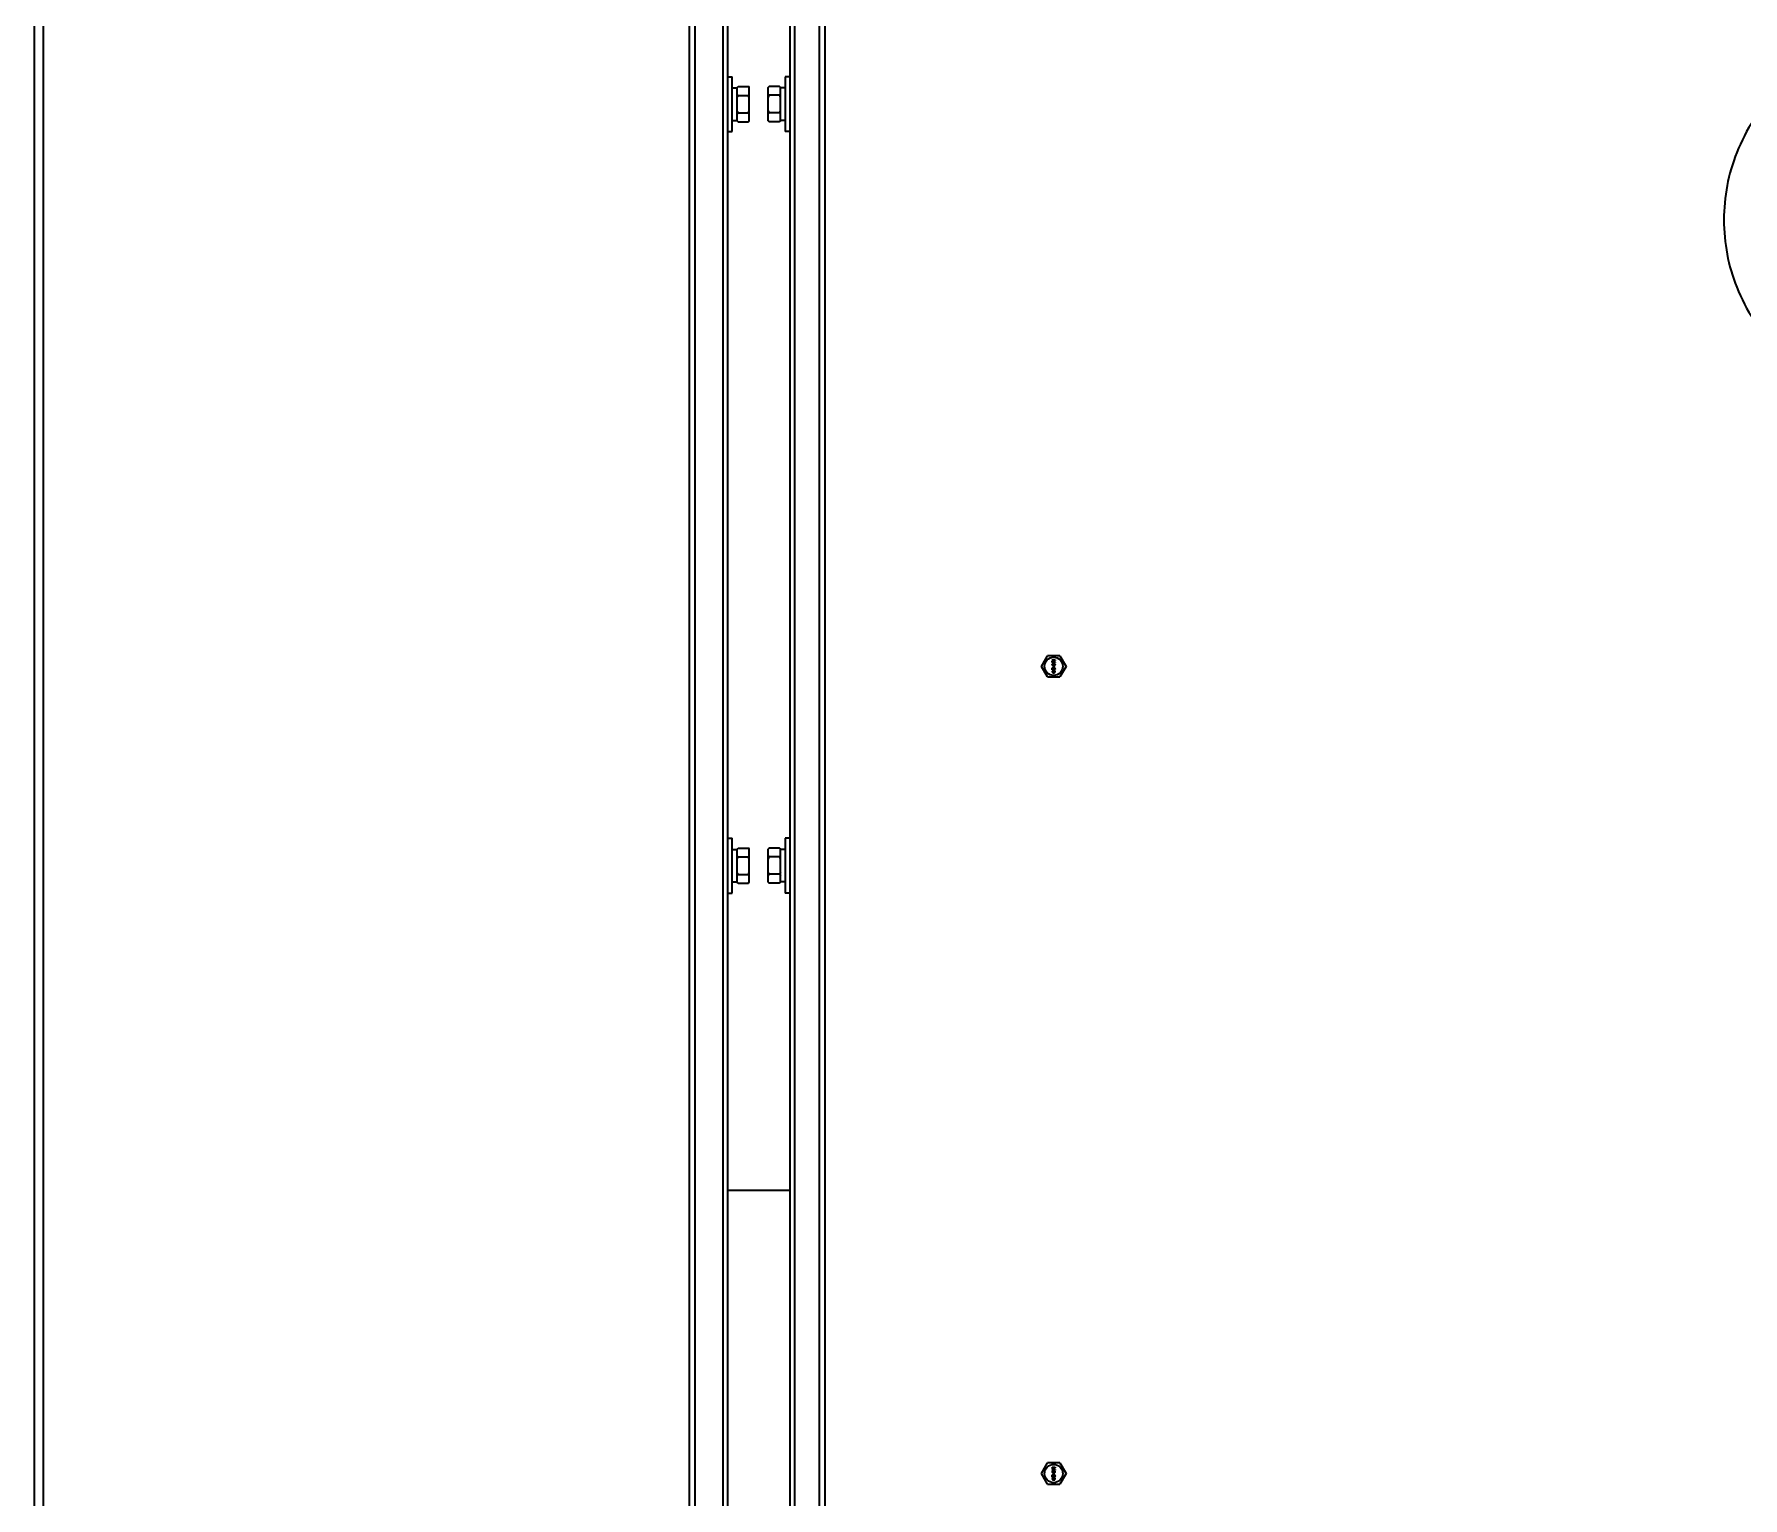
# Model space of a CAD drawing. Header units: millimetres. Extents: x 32496 to 166256, y 3504 to 23939.
# Drawn here: x 101976 to 102537, y 20374 to 20855 of the extents above; entities that cross this region are included whole.
import ezdxf

# ---------------------------------------------------------------- set-up
doc = ezdxf.new("R2010")
doc.units = ezdxf.units.MM
doc.layers.get('0').update_dxf_attribs({"lineweight": 35})

# ---------------------------------------------------------------- blocks, each defined once
blk = doc.blocks.new('8-1250')
at = {"linetype": 'Continuous'}
for p, q in [((2012.87, -32157.29), (2012.87, -34666.29)), ((2015.87, -32157.29), (2015.87, -34666.29)), ((2228.17, -34566.29), (2228.17, -32553.29)), ((2229.87, -32553.29), (2229.87, -34566.29)), ((2270.87, -34566.29), (2270.87, -32553.29)), ((2272.57, -32553.29), (2272.57, -34566.29)), ((2239.17, -34566.29), (2239.17, -33570.79)), ((2262.57, -33570.79), (2262.57, -34566.29)), ((2240.57, -33680.92), (2240.57, -33925.66)), ((2261.17, -33925.64), (2261.17, -33680.91)), ((2240.57, -33919.29), (2242.17, -33919.29)), ((2242.17, -33937.29), (2242.17, -33919.29)), ((2261.17, -33919.29), (2259.57, -33919.29)), ((2259.57, -33919.29), (2259.57, -33937.29)), ((2240.57, -33925.66), (2240.57, -33930.92)), ((2242.17, -33922.94), (2243.77, -33922.94)), ((2243.77, -33922.82), (2244.07, -33922.52)), ((2243.77, -33933.76), (2243.77, -33922.82)), ((2244.07, -33922.52), (2247.47, -33922.52)), ((2244.07, -33925.4), (2247.47, -33925.4)), ((2247.77, -33922.82), (2247.47, -33922.52)), ((2247.77, -33933.76), (2247.77, -33922.82)), ((2253.97, -33922.82), (2254.24, -33922.54)), ((2253.97, -33933.76), (2253.97, -33922.82)), ((2254.27, -33922.52), (2254.24, -33922.54)), ((2257.67, -33922.52), (2254.27, -33922.52)), ((2257.67, -33925.36), (2254.27, -33925.36)), ((2257.67, -33922.52), (2257.7, -33922.54)), ((2257.97, -33922.82), (2257.7, -33922.54)), ((2257.97, -33933.76), (2257.97, -33922.82)), ((2259.57, -33922.94), (2257.97, -33922.94)), ((2261.17, -33930.91), (2261.17, -33925.64)), ((2240.57, -33930.92), (2240.57, -34175.66)), ((2244.07, -33931.18), (2247.47, -33931.18)), ((2257.67, -33931.13), (2254.27, -33931.13)), ((2261.17, -34175.64), (2261.17, -33930.91)), ((2242.17, -33933.64), (2243.77, -33933.64)), ((2243.77, -33933.76), (2244.07, -33934.06)), ((2244.07, -33934.06), (2247.47, -33934.06)), ((2247.77, -33933.76), (2247.47, -33934.06)), ((2253.97, -33933.76), (2254.24, -33934.03)), ((2257.67, -33934.06), (2254.27, -33934.06)), ((2257.97, -33933.76), (2257.7, -33934.03)), ((2259.57, -33933.64), (2257.97, -33933.64)), ((2240.57, -33937.29), (2242.17, -33937.29)), ((2261.17, -33937.29), (2259.57, -33937.29)), ((2343.7, -34112.85), (2345.72, -34109.35)), ((2349.77, -34109.35), (2345.72, -34109.35)), ((2347.25, -34110.75), (2348.25, -34110.75)), ((2347.25, -34110.87), (2347.25, -34110.75)), ((2348.03, -34110.87), (2347.25, -34110.87)), ((2348.03, -34110.87), (2347.25, -34111.17)), ((2347.35, -34111.25), (2348.25, -34110.94)), ((2348.25, -34110.75), (2348.25, -34110.94)), ((2349.77, -34109.35), (2351.79, -34112.85)), ((2345.72, -34116.35), (2343.7, -34112.85)), ((2345.72, -34116.35), (2349.77, -34116.35)), ((2347.25, -34111.33), (2347.25, -34111.17)), ((2347.25, -34111.33), (2348.03, -34111.62)), ((2347.25, -34111.62), (2348.03, -34111.62)), ((2347.25, -34111.75), (2347.25, -34111.62)), ((2348.25, -34111.75), (2347.25, -34111.75)), ((2347.27, -34112.14), (2347.25, -34112.25)), ((2347.25, -34112.35), (2347.25, -34112.25)), ((2347.25, -34112.35), (2347.27, -34112.46)), ((2347.25, -34113.29), (2347.35, -34113.29)), ((2347.25, -34114.04), (2347.25, -34113.29)), ((2347.35, -34114.04), (2347.25, -34114.04)), ((2347.27, -34114.46), (2347.25, -34114.58)), ((2347.25, -34114.58), (2347.27, -34114.71)), ((2347.33, -34112.04), (2347.27, -34112.14)), ((2347.27, -34112.46), (2347.33, -34112.56)), ((2347.33, -34114.35), (2347.27, -34114.46)), ((2347.27, -34114.71), (2347.33, -34114.81)), ((2347.42, -34111.98), (2347.33, -34112.04)), ((2347.33, -34112.56), (2347.42, -34112.62)), ((2347.39, -34114.29), (2347.33, -34114.35)), ((2347.33, -34114.81), (2347.39, -34114.87)), ((2348.25, -34111.56), (2347.35, -34111.25)), ((2347.35, -34112.23), (2347.37, -34112.17)), ((2347.35, -34112.23), (2347.35, -34112.37)), ((2347.37, -34112.44), (2347.35, -34112.37)), ((2347.88, -34113.87), (2347.35, -34113.29)), ((2347.35, -34113.46), (2347.82, -34113.98)), ((2347.35, -34113.46), (2347.35, -34114.04)), ((2347.35, -34114.58), (2347.37, -34114.48)), ((2347.37, -34114.69), (2347.35, -34114.58)), ((2347.37, -34112.17), (2347.42, -34112.1)), ((2347.42, -34112.5), (2347.37, -34112.44)), ((2347.37, -34114.48), (2347.42, -34114.42)), ((2347.42, -34114.75), (2347.37, -34114.69)), ((2347.48, -34114.25), (2347.39, -34114.29)), ((2347.39, -34114.87), (2347.48, -34114.92)), ((2347.52, -34111.94), (2347.42, -34111.98)), ((2347.42, -34112.1), (2347.48, -34112.06)), ((2347.48, -34112.54), (2347.42, -34112.5)), ((2347.42, -34112.62), (2347.52, -34112.67)), ((2347.42, -34114.42), (2347.54, -34114.33)), ((2347.54, -34114.83), (2347.42, -34114.75)), ((2347.48, -34112.06), (2347.54, -34112.04)), ((2347.54, -34112.56), (2347.48, -34112.54)), ((2347.54, -34114.23), (2347.48, -34114.25)), ((2347.48, -34114.92), (2347.54, -34114.94)), ((2347.67, -34111.92), (2347.52, -34111.94)), ((2347.63, -34112.67), (2347.52, -34112.67)), ((2347.61, -34112.04), (2347.54, -34112.04)), ((2347.54, -34112.56), (2347.61, -34112.56)), ((2347.65, -34114.21), (2347.54, -34114.23)), ((2347.54, -34114.33), (2347.67, -34114.31)), ((2347.67, -34114.85), (2347.54, -34114.83)), ((2347.54, -34114.94), (2347.65, -34114.96)), ((2347.56, -34112.96), (2347.71, -34112.96)), ((2347.56, -34113), (2347.56, -34112.96)), ((2347.71, -34113), (2347.56, -34113)), ((2347.61, -34112.04), (2347.67, -34112.06)), ((2347.67, -34112.54), (2347.61, -34112.56)), ((2347.63, -34112.83), (2347.61, -34112.85)), ((2347.61, -34112.85), (2347.71, -34112.96)), ((2347.71, -34113), (2347.61, -34113.1)), ((2347.61, -34113.1), (2347.63, -34113.12)), ((2347.63, -34112.67), (2347.74, -34112.62)), ((2347.76, -34112.96), (2347.63, -34112.83)), ((2347.63, -34113.12), (2347.76, -34113)), ((2347.65, -34114.21), (2347.84, -34114.21)), ((2347.84, -34114.96), (2347.65, -34114.96)), ((2347.67, -34111.92), (2347.82, -34111.92)), ((2347.67, -34112.06), (2347.71, -34112.1)), ((2347.71, -34112.5), (2347.67, -34112.54)), ((2347.82, -34114.31), (2347.67, -34114.31)), ((2347.67, -34114.85), (2347.82, -34114.85)), ((2347.71, -34112.1), (2347.76, -34112.17)), ((2347.76, -34112.44), (2347.71, -34112.5)), ((2347.74, -34112.62), (2347.8, -34112.56)), ((2347.76, -34112.17), (2347.78, -34112.23)), ((2347.78, -34112.37), (2347.76, -34112.44)), ((2347.88, -34112.83), (2347.76, -34112.96)), ((2347.76, -34113), (2347.88, -34113.12)), ((2347.82, -34112.02), (2347.78, -34112.02)), ((2347.86, -34112.14), (2347.78, -34112.02)), ((2347.78, -34112.37), (2347.78, -34112.23)), ((2347.8, -34112.56), (2347.86, -34112.46)), ((2347.8, -34112.96), (2347.91, -34112.85)), ((2347.8, -34112.96), (2347.95, -34112.96)), ((2347.95, -34113), (2347.8, -34113)), ((2347.91, -34113.1), (2347.8, -34113)), ((2347.97, -34111.94), (2347.82, -34111.92)), ((2347.82, -34112.02), (2347.95, -34112.04)), ((2347.82, -34113.98), (2347.88, -34114.02)), ((2347.82, -34114.31), (2347.95, -34114.33)), ((2347.95, -34114.83), (2347.82, -34114.85)), ((2347.95, -34114.23), (2347.84, -34114.21)), ((2347.84, -34114.96), (2347.95, -34114.94)), ((2347.88, -34112.25), (2347.86, -34112.14)), ((2347.86, -34112.46), (2347.88, -34112.35)), ((2347.88, -34112.25), (2347.88, -34112.35)), ((2347.91, -34112.85), (2347.88, -34112.83)), ((2347.88, -34113.12), (2347.91, -34113.1)), ((2347.97, -34113.92), (2347.88, -34113.87)), ((2347.88, -34114.02), (2347.97, -34114.04)), ((2347.95, -34112.04), (2348.01, -34112.06)), ((2347.95, -34112.96), (2347.95, -34113)), ((2348.01, -34114.25), (2347.95, -34114.23)), ((2347.95, -34114.33), (2348.08, -34114.42)), ((2348.08, -34114.75), (2347.95, -34114.83)), ((2347.95, -34114.94), (2348.01, -34114.92)), ((2348.08, -34111.98), (2347.97, -34111.94)), ((2347.97, -34113.92), (2348.01, -34113.92)), ((2348.01, -34114.04), (2347.97, -34114.04)), ((2348.01, -34112.06), (2348.08, -34112.1)), ((2348.08, -34112.48), (2348.01, -34112.52)), ((2348.01, -34112.62), (2348.01, -34112.52)), ((2348.01, -34112.62), (2348.08, -34112.6)), ((2348.1, -34113.33), (2348.01, -34113.31)), ((2348.01, -34113.42), (2348.01, -34113.31)), ((2348.01, -34113.42), (2348.08, -34113.46)), ((2348.08, -34113.87), (2348.01, -34113.92)), ((2348.01, -34114.04), (2348.1, -34114.02)), ((2348.1, -34114.29), (2348.01, -34114.25)), ((2348.01, -34114.92), (2348.1, -34114.87)), ((2348.16, -34112.04), (2348.08, -34111.98)), ((2348.08, -34112.1), (2348.12, -34112.17)), ((2348.12, -34112.42), (2348.08, -34112.48)), ((2348.08, -34112.6), (2348.16, -34112.54)), ((2348.08, -34113.46), (2348.12, -34113.52)), ((2348.12, -34113.81), (2348.08, -34113.87)), ((2348.08, -34114.42), (2348.12, -34114.48)), ((2348.12, -34114.69), (2348.08, -34114.75)), ((2348.18, -34113.42), (2348.1, -34113.33)), ((2348.1, -34114.02), (2348.18, -34113.94)), ((2348.16, -34114.35), (2348.1, -34114.29)), ((2348.1, -34114.87), (2348.16, -34114.81)), ((2348.12, -34112.17), (2348.14, -34112.23)), ((2348.14, -34112.35), (2348.12, -34112.42)), ((2348.12, -34113.52), (2348.14, -34113.62)), ((2348.14, -34113.71), (2348.12, -34113.81)), ((2348.12, -34114.48), (2348.14, -34114.58)), ((2348.14, -34114.58), (2348.12, -34114.69)), ((2348.14, -34112.35), (2348.14, -34112.23)), ((2348.14, -34113.71), (2348.14, -34113.62)), ((2348.22, -34112.14), (2348.16, -34112.04)), ((2348.16, -34112.54), (2348.22, -34112.44)), ((2348.22, -34114.46), (2348.16, -34114.35)), ((2348.16, -34114.81), (2348.22, -34114.71)), ((2348.22, -34113.5), (2348.18, -34113.42)), ((2348.18, -34113.94), (2348.22, -34113.85)), ((2348.25, -34112.25), (2348.22, -34112.14)), ((2348.22, -34112.44), (2348.25, -34112.33)), ((2348.25, -34113.64), (2348.22, -34113.5)), ((2348.22, -34113.85), (2348.25, -34113.73)), ((2348.25, -34114.58), (2348.22, -34114.46)), ((2348.22, -34114.71), (2348.25, -34114.58)), ((2348.25, -34111.56), (2348.25, -34111.75)), ((2348.25, -34112.25), (2348.25, -34112.33)), ((2348.25, -34113.64), (2348.25, -34113.73)), ((2351.79, -34112.85), (2349.77, -34116.35)), ((2240.57, -34169.29), (2242.17, -34169.29)), ((2242.17, -34187.29), (2242.17, -34169.29)), ((2243.77, -34172.82), (2244.07, -34172.52)), ((2243.77, -34183.76), (2243.77, -34172.82)), ((2244.07, -34172.52), (2247.47, -34172.52)), ((2247.77, -34172.82), (2247.47, -34172.52)), ((2247.77, -34183.76), (2247.77, -34172.82)), ((2253.97, -34172.82), (2254.24, -34172.54)), ((2253.97, -34183.76), (2253.97, -34172.82)), ((2254.27, -34172.52), (2254.24, -34172.54)), ((2257.67, -34172.52), (2254.27, -34172.52)), ((2257.67, -34172.52), (2257.7, -34172.54)), ((2257.97, -34172.82), (2257.7, -34172.54)), ((2257.97, -34183.76), (2257.97, -34172.82)), ((2261.17, -34169.29), (2259.57, -34169.29)), ((2259.57, -34169.29), (2259.57, -34187.29)), ((2240.57, -34175.66), (2240.57, -34180.92)), ((2242.17, -34172.94), (2243.77, -34172.94)), ((2244.07, -34175.4), (2247.47, -34175.4)), ((2257.67, -34175.36), (2254.27, -34175.36)), ((2259.57, -34172.94), (2257.97, -34172.94)), ((2261.17, -34180.91), (2261.17, -34175.64)), ((2240.57, -34180.92), (2240.57, -34425.66)), ((2242.17, -34183.64), (2243.77, -34183.64)), ((2243.77, -34183.76), (2244.07, -34184.06)), ((2244.07, -34181.18), (2247.47, -34181.18)), ((2244.07, -34184.06), (2247.47, -34184.06)), ((2247.77, -34183.76), (2247.47, -34184.06)), ((2253.97, -34183.76), (2254.24, -34184.03)), ((2257.67, -34181.13), (2254.27, -34181.13)), ((2257.67, -34184.06), (2254.27, -34184.06)), ((2257.97, -34183.76), (2257.7, -34184.03)), ((2259.57, -34183.64), (2257.97, -34183.64)), ((2261.17, -34425.64), (2261.17, -34180.91)), ((2240.57, -34187.29), (2242.17, -34187.29)), ((2261.17, -34187.29), (2259.57, -34187.29)), ((2240.57, -34284.79), (2261.17, -34284.79)), ((2343.7, -34377.85), (2345.72, -34374.35)), ((2349.77, -34374.35), (2345.72, -34374.35)), ((2349.77, -34374.35), (2351.79, -34377.85)), ((2345.72, -34381.35), (2343.7, -34377.85)), ((2347.25, -34375.75), (2348.25, -34375.75)), ((2347.25, -34375.87), (2347.25, -34375.75)), ((2348.03, -34375.87), (2347.25, -34375.87)), ((2348.03, -34375.87), (2347.25, -34376.17)), ((2347.25, -34376.33), (2347.25, -34376.17)), ((2347.25, -34376.33), (2348.03, -34376.62)), ((2347.25, -34376.62), (2348.03, -34376.62)), ((2347.25, -34376.75), (2347.25, -34376.62)), ((2348.25, -34376.75), (2347.25, -34376.75)), ((2347.27, -34377.14), (2347.25, -34377.25)), ((2347.25, -34377.35), (2347.25, -34377.25)), ((2347.25, -34377.35), (2347.27, -34377.46)), ((2347.25, -34378.29), (2347.35, -34378.29)), ((2347.25, -34379.04), (2347.25, -34378.29)), ((2347.35, -34379.04), (2347.25, -34379.04)), ((2347.27, -34379.46), (2347.25, -34379.58)), ((2347.25, -34379.58), (2347.27, -34379.71)), ((2347.33, -34377.04), (2347.27, -34377.14)), ((2347.27, -34377.46), (2347.33, -34377.56)), ((2347.33, -34379.35), (2347.27, -34379.46)), ((2347.27, -34379.71), (2347.33, -34379.81)), ((2347.42, -34376.98), (2347.33, -34377.04)), ((2347.33, -34377.56), (2347.42, -34377.62)), ((2347.39, -34379.29), (2347.33, -34379.35)), ((2347.33, -34379.81), (2347.39, -34379.87)), ((2347.35, -34376.25), (2348.25, -34375.94)), ((2348.25, -34376.56), (2347.35, -34376.25)), ((2347.35, -34377.23), (2347.37, -34377.17)), ((2347.35, -34377.23), (2347.35, -34377.37)), ((2347.37, -34377.44), (2347.35, -34377.37)), ((2347.88, -34378.87), (2347.35, -34378.29)), ((2347.35, -34378.46), (2347.82, -34378.98)), ((2347.35, -34378.46), (2347.35, -34379.04)), ((2347.35, -34379.58), (2347.37, -34379.48)), ((2347.37, -34379.69), (2347.35, -34379.58)), ((2347.37, -34377.17), (2347.42, -34377.1)), ((2347.42, -34377.5), (2347.37, -34377.44)), ((2347.37, -34379.48), (2347.42, -34379.42)), ((2347.42, -34379.75), (2347.37, -34379.69)), ((2347.48, -34379.25), (2347.39, -34379.29)), ((2347.39, -34379.87), (2347.48, -34379.92)), ((2347.52, -34376.94), (2347.42, -34376.98)), ((2347.42, -34377.1), (2347.48, -34377.06)), ((2347.48, -34377.54), (2347.42, -34377.5)), ((2347.42, -34377.62), (2347.52, -34377.67)), ((2347.42, -34379.42), (2347.54, -34379.33)), ((2347.54, -34379.83), (2347.42, -34379.75)), ((2347.48, -34377.06), (2347.54, -34377.04)), ((2347.54, -34377.56), (2347.48, -34377.54)), ((2347.54, -34379.23), (2347.48, -34379.25)), ((2347.48, -34379.92), (2347.54, -34379.94)), ((2347.67, -34376.92), (2347.52, -34376.94)), ((2347.63, -34377.67), (2347.52, -34377.67)), ((2347.61, -34377.04), (2347.54, -34377.04)), ((2347.54, -34377.56), (2347.61, -34377.56)), ((2347.65, -34379.21), (2347.54, -34379.23)), ((2347.54, -34379.33), (2347.67, -34379.31)), ((2347.67, -34379.85), (2347.54, -34379.83)), ((2347.54, -34379.94), (2347.65, -34379.96)), ((2347.56, -34377.96), (2347.71, -34377.96)), ((2347.56, -34378), (2347.56, -34377.96)), ((2347.71, -34378), (2347.56, -34378)), ((2347.61, -34377.04), (2347.67, -34377.06)), ((2347.67, -34377.54), (2347.61, -34377.56)), ((2347.63, -34377.83), (2347.61, -34377.85)), ((2347.61, -34377.85), (2347.71, -34377.96)), ((2347.71, -34378), (2347.61, -34378.1)), ((2347.61, -34378.1), (2347.63, -34378.12)), ((2347.63, -34377.67), (2347.73, -34377.62)), ((2347.76, -34377.96), (2347.63, -34377.83)), ((2347.63, -34378.12), (2347.76, -34378)), ((2347.65, -34379.21), (2347.84, -34379.21)), ((2347.84, -34379.96), (2347.65, -34379.96)), ((2347.67, -34376.92), (2347.82, -34376.92)), ((2347.67, -34377.06), (2347.71, -34377.1)), ((2347.71, -34377.5), (2347.67, -34377.54)), ((2347.82, -34379.31), (2347.67, -34379.31)), ((2347.67, -34379.85), (2347.82, -34379.85)), ((2347.71, -34377.1), (2347.76, -34377.17)), ((2347.76, -34377.44), (2347.71, -34377.5)), ((2347.73, -34377.62), (2347.8, -34377.56)), ((2347.76, -34377.17), (2347.78, -34377.23)), ((2347.78, -34377.37), (2347.76, -34377.44)), ((2347.88, -34377.83), (2347.76, -34377.96)), ((2347.76, -34378), (2347.88, -34378.12)), ((2347.82, -34377.02), (2347.78, -34377.02)), ((2347.86, -34377.14), (2347.78, -34377.02)), ((2347.78, -34377.37), (2347.78, -34377.23)), ((2347.8, -34377.56), (2347.86, -34377.46)), ((2347.8, -34377.96), (2347.9, -34377.85)), ((2347.8, -34377.96), (2347.95, -34377.96)), ((2347.95, -34378), (2347.8, -34378)), ((2347.9, -34378.1), (2347.8, -34378)), ((2347.97, -34376.94), (2347.82, -34376.92)), ((2347.82, -34377.02), (2347.95, -34377.04)), ((2347.82, -34378.98), (2347.88, -34379.02)), ((2347.82, -34379.31), (2347.95, -34379.33)), ((2347.95, -34379.83), (2347.82, -34379.85)), ((2347.95, -34379.23), (2347.84, -34379.21)), ((2347.84, -34379.96), (2347.95, -34379.94)), ((2347.88, -34377.25), (2347.86, -34377.14)), ((2347.86, -34377.46), (2347.88, -34377.35)), ((2347.88, -34377.25), (2347.88, -34377.35)), ((2347.9, -34377.85), (2347.88, -34377.83)), ((2347.88, -34378.12), (2347.9, -34378.1)), ((2347.97, -34378.92), (2347.88, -34378.87)), ((2347.88, -34379.02), (2347.97, -34379.04)), ((2347.95, -34377.04), (2348.01, -34377.06)), ((2347.95, -34377.96), (2347.95, -34378)), ((2348.01, -34379.25), (2347.95, -34379.23)), ((2347.95, -34379.33), (2348.08, -34379.42)), ((2348.08, -34379.75), (2347.95, -34379.83)), ((2347.95, -34379.94), (2348.01, -34379.92)), ((2348.08, -34376.98), (2347.97, -34376.94)), ((2347.97, -34378.92), (2348.01, -34378.92)), ((2348.01, -34379.04), (2347.97, -34379.04)), ((2348.01, -34377.06), (2348.08, -34377.1)), ((2348.08, -34377.48), (2348.01, -34377.52)), ((2348.01, -34377.62), (2348.01, -34377.52)), ((2348.01, -34377.62), (2348.08, -34377.6)), ((2348.1, -34378.33), (2348.01, -34378.31)), ((2348.01, -34378.42), (2348.01, -34378.31)), ((2348.01, -34378.42), (2348.08, -34378.46)), ((2348.08, -34378.87), (2348.01, -34378.92)), ((2348.01, -34379.04), (2348.1, -34379.02)), ((2348.1, -34379.29), (2348.01, -34379.25)), ((2348.01, -34379.92), (2348.1, -34379.87)), ((2348.16, -34377.04), (2348.08, -34376.98)), ((2348.08, -34377.1), (2348.12, -34377.17)), ((2348.12, -34377.42), (2348.08, -34377.48)), ((2348.08, -34377.6), (2348.16, -34377.54)), ((2348.08, -34378.46), (2348.12, -34378.52)), ((2348.12, -34378.81), (2348.08, -34378.87)), ((2348.08, -34379.42), (2348.12, -34379.48)), ((2348.12, -34379.69), (2348.08, -34379.75)), ((2348.18, -34378.42), (2348.1, -34378.33)), ((2348.1, -34379.02), (2348.18, -34378.94)), ((2348.16, -34379.35), (2348.1, -34379.29)), ((2348.1, -34379.87), (2348.16, -34379.81)), ((2348.12, -34377.17), (2348.14, -34377.23)), ((2348.14, -34377.35), (2348.12, -34377.42)), ((2348.12, -34378.52), (2348.14, -34378.62)), ((2348.14, -34378.71), (2348.12, -34378.81)), ((2348.12, -34379.48), (2348.14, -34379.58)), ((2348.14, -34379.58), (2348.12, -34379.69)), ((2348.14, -34377.35), (2348.14, -34377.23)), ((2348.14, -34378.71), (2348.14, -34378.62)), ((2348.22, -34377.14), (2348.16, -34377.04)), ((2348.16, -34377.54), (2348.22, -34377.44)), ((2348.22, -34379.46), (2348.16, -34379.35)), ((2348.16, -34379.81), (2348.22, -34379.71)), ((2348.22, -34378.5), (2348.18, -34378.42)), ((2348.18, -34378.94), (2348.22, -34378.85)), ((2348.25, -34377.25), (2348.22, -34377.14)), ((2348.22, -34377.44), (2348.25, -34377.33)), ((2348.25, -34378.64), (2348.22, -34378.5)), ((2348.22, -34378.85), (2348.25, -34378.73)), ((2348.25, -34379.58), (2348.22, -34379.46)), ((2348.22, -34379.71), (2348.25, -34379.58)), ((2348.25, -34375.75), (2348.25, -34375.94)), ((2348.25, -34376.56), (2348.25, -34376.75)), ((2348.25, -34377.25), (2348.25, -34377.33)), ((2348.25, -34378.64), (2348.25, -34378.73)), ((2351.79, -34377.85), (2349.77, -34381.35)), ((2345.72, -34381.35), (2349.77, -34381.35))]:
    blk.add_line(p, q, dxfattribs=at)
for centre in [(2347.75, -34112.85), (2347.75, -34377.85)]:
    blk.add_circle(centre, 3, dxfattribs=at)
for centre, radius, start, end in [((2245.01, -33925.09), 3.56, 39.1364, 39.5013), ((2246.53, -33931.49), 3.56, 219.1364, 219.5008), ((2256.79, -33931.47), 3.61, 218.7103, 219.1339), ((2258.11, -33930.28), 5.39, 224.1246, 224.5652), ((2253.84, -33930.28), 5.38, 315.4348, 315.8754), ((2255.16, -33931.47), 3.61, 320.8641, 321.2897), ((2245.01, -34175.09), 3.56, 39.1364, 39.5013), ((2246.53, -34181.49), 3.56, 219.1364, 219.5008), ((2256.79, -34181.47), 3.61, 218.7103, 219.1339), ((2258.11, -34180.28), 5.39, 224.1246, 224.5652), ((2253.84, -34180.28), 5.38, 315.4348, 315.8754), ((2255.16, -34181.47), 3.61, 320.8641, 321.2897)]:
    blk.add_arc(centre, radius, start, end, dxfattribs=at)
for points, knots in [([(2687.87, -33966.29), (2687.87, -33958.75), (2684.88, -33943.04), (2671.5, -33922.67), (2651.12, -33909.28), (2627.87, -33904.85), (2604.63, -33909.28), (2584.25, -33922.67), (2570.87, -33943.04), (2567.87, -33958.75), (2567.87, -33966.29)], [0, 0, 0, 0, 0.119993, 0.250002, 0.380017, 0.500018, 0.62001, 0.750015, 0.880025, 1, 1, 1, 1]), ([(2243.77, -33922.85), (2243.8, -33922.82), (2243.89, -33922.7), (2243.99, -33922.59), (2244.07, -33922.52)], [0, 0, 0, 0, 0.244558, 1, 1, 1, 1]), ([(2244.07, -33925.4), (2244.05, -33925.38), (2243.94, -33925.27), (2243.84, -33925.16), (2243.77, -33925.07)], [0, 0, 0, 0, 0.255352, 1, 1, 1, 1]), ([(2247.76, -33922.83), (2247.74, -33922.8), (2247.64, -33922.69), (2247.55, -33922.59), (2247.47, -33922.52)], [0, 0, 0, 0, 0.244878, 1, 1, 1, 1]), ([(2247.47, -33925.4), (2247.5, -33925.38), (2247.6, -33925.27), (2247.7, -33925.16), (2247.77, -33925.07)], [0, 0, 0, 0, 0.255353, 1, 1, 1, 1]), ([(2254.24, -33922.54), (2254.22, -33922.57), (2254.13, -33922.66), (2254.04, -33922.76), (2253.97, -33922.84)], [0, 0, 0, 0, 0.255063, 1, 1, 1, 1]), ([(2253.97, -33925.03), (2254, -33925.06), (2254.09, -33925.17), (2254.19, -33925.28), (2254.27, -33925.36)], [0, 0, 0, 0, 0.244408, 1, 1, 1, 1]), ([(2257.97, -33925.03), (2257.95, -33925.06), (2257.85, -33925.17), (2257.75, -33925.28), (2257.67, -33925.36)], [0, 0, 0, 0, 0.244408, 1, 1, 1, 1]), ([(2257.7, -33922.54), (2257.73, -33922.57), (2257.82, -33922.66), (2257.91, -33922.76), (2257.97, -33922.84)], [0, 0, 0, 0, 0.255062, 1, 1, 1, 1]), ([(2243.77, -33931.51), (2243.8, -33931.48), (2243.89, -33931.36), (2243.99, -33931.26), (2244.07, -33931.18)], [0, 0, 0, 0, 0.244558, 1, 1, 1, 1]), ([(2247.77, -33931.51), (2247.75, -33931.48), (2247.65, -33931.36), (2247.55, -33931.26), (2247.47, -33931.18)], [0, 0, 0, 0, 0.244558, 1, 1, 1, 1]), ([(2254.27, -33931.13), (2254.25, -33931.16), (2254.14, -33931.27), (2254.04, -33931.38), (2253.97, -33931.47)], [0, 0, 0, 0, 0.255212, 1, 1, 1, 1]), ([(2257.67, -33931.13), (2257.7, -33931.16), (2257.8, -33931.27), (2257.9, -33931.38), (2257.97, -33931.47)], [0, 0, 0, 0, 0.255211, 1, 1, 1, 1]), ([(2244.07, -33934.06), (2244.05, -33934.04), (2243.95, -33933.94), (2243.85, -33933.83), (2243.79, -33933.75)], [0, 0, 0, 0, 0.255041, 1, 1, 1, 1]), ([(2247.47, -33934.06), (2247.5, -33934.04), (2247.6, -33933.93), (2247.7, -33933.82), (2247.77, -33933.73)], [0, 0, 0, 0, 0.255353, 1, 1, 1, 1]), ([(2253.99, -33933.75), (2254.01, -33933.77), (2254.09, -33933.87), (2254.18, -33933.96), (2254.24, -33934.03)], [0, 0, 0, 0, 0.245496, 1, 1, 1, 1]), ([(2257.96, -33933.75), (2257.94, -33933.77), (2257.85, -33933.87), (2257.77, -33933.96), (2257.7, -33934.03)], [0, 0, 0, 0, 0.245497, 1, 1, 1, 1]), ([(2567.87, -33966.29), (2567.87, -33973.82), (2570.87, -33989.53), (2584.25, -34009.91), (2604.63, -34023.29), (2627.87, -34027.73), (2651.12, -34023.29), (2671.49, -34009.91), (2684.88, -33989.53), (2687.87, -33973.83), (2687.87, -33966.29)], [0, 0, 0, 0, 0.120009, 0.25001, 0.380017, 0.500009, 0.619996, 0.749999, 0.880007, 1, 1, 1, 1]), ([(2243.77, -34172.85), (2243.8, -34172.82), (2243.89, -34172.7), (2243.99, -34172.59), (2244.07, -34172.52)], [0, 0, 0, 0, 0.244558, 1, 1, 1, 1]), ([(2247.76, -34172.83), (2247.74, -34172.8), (2247.64, -34172.69), (2247.55, -34172.59), (2247.47, -34172.52)], [0, 0, 0, 0, 0.244878, 1, 1, 1, 1]), ([(2254.24, -34172.54), (2254.22, -34172.57), (2254.13, -34172.66), (2254.04, -34172.76), (2253.97, -34172.84)], [0, 0, 0, 0, 0.255063, 1, 1, 1, 1]), ([(2257.7, -34172.54), (2257.73, -34172.57), (2257.82, -34172.66), (2257.91, -34172.76), (2257.97, -34172.84)], [0, 0, 0, 0, 0.255062, 1, 1, 1, 1]), ([(2244.07, -34175.4), (2244.05, -34175.38), (2243.94, -34175.27), (2243.84, -34175.16), (2243.77, -34175.07)], [0, 0, 0, 0, 0.255352, 1, 1, 1, 1]), ([(2247.47, -34175.4), (2247.5, -34175.38), (2247.6, -34175.27), (2247.7, -34175.16), (2247.77, -34175.07)], [0, 0, 0, 0, 0.255353, 1, 1, 1, 1]), ([(2253.97, -34175.03), (2254, -34175.06), (2254.09, -34175.17), (2254.19, -34175.28), (2254.27, -34175.36)], [0, 0, 0, 0, 0.244408, 1, 1, 1, 1]), ([(2257.97, -34175.03), (2257.95, -34175.06), (2257.85, -34175.17), (2257.75, -34175.28), (2257.67, -34175.36)], [0, 0, 0, 0, 0.244408, 1, 1, 1, 1]), ([(2243.77, -34181.51), (2243.8, -34181.48), (2243.89, -34181.36), (2243.99, -34181.26), (2244.07, -34181.18)], [0, 0, 0, 0, 0.244558, 1, 1, 1, 1]), ([(2244.07, -34184.06), (2244.05, -34184.04), (2243.95, -34183.94), (2243.85, -34183.83), (2243.79, -34183.75)], [0, 0, 0, 0, 0.255041, 1, 1, 1, 1]), ([(2247.77, -34181.51), (2247.75, -34181.48), (2247.65, -34181.36), (2247.55, -34181.26), (2247.47, -34181.18)], [0, 0, 0, 0, 0.244558, 1, 1, 1, 1]), ([(2247.47, -34184.06), (2247.5, -34184.04), (2247.6, -34183.93), (2247.7, -34183.82), (2247.77, -34183.73)], [0, 0, 0, 0, 0.255353, 1, 1, 1, 1]), ([(2254.27, -34181.13), (2254.25, -34181.16), (2254.14, -34181.27), (2254.04, -34181.38), (2253.97, -34181.47)], [0, 0, 0, 0, 0.255212, 1, 1, 1, 1]), ([(2253.99, -34183.75), (2254.01, -34183.77), (2254.09, -34183.87), (2254.18, -34183.96), (2254.24, -34184.03)], [0, 0, 0, 0, 0.245496, 1, 1, 1, 1]), ([(2257.67, -34181.13), (2257.7, -34181.16), (2257.8, -34181.27), (2257.9, -34181.38), (2257.97, -34181.47)], [0, 0, 0, 0, 0.255211, 1, 1, 1, 1]), ([(2257.96, -34183.75), (2257.94, -34183.77), (2257.85, -34183.87), (2257.77, -34183.96), (2257.7, -34184.03)], [0, 0, 0, 0, 0.245497, 1, 1, 1, 1])]:
    blk.add_open_spline(points, degree=3, knots=knots, dxfattribs=at)
for points in [[(2243.77, -33926.06), (2243.86, -33925.84), (2243.96, -33925.62), (2244.07, -33925.4)], [(2247.77, -33926.06), (2247.68, -33925.84), (2247.58, -33925.62), (2247.47, -33925.4)], [(2254.27, -33925.36), (2254.16, -33925.57), (2254.06, -33925.79), (2253.97, -33926.02)], [(2257.67, -33925.36), (2257.78, -33925.57), (2257.88, -33925.79), (2257.97, -33926.02)], [(2244.07, -33931.18), (2243.96, -33930.96), (2243.86, -33930.74), (2243.77, -33930.52)], [(2247.47, -33931.18), (2247.58, -33930.96), (2247.68, -33930.74), (2247.77, -33930.52)], [(2253.97, -33930.47), (2254.06, -33930.7), (2254.16, -33930.92), (2254.27, -33931.13)], [(2257.97, -33930.47), (2257.88, -33930.7), (2257.78, -33930.92), (2257.67, -33931.13)], [(2243.77, -34176.06), (2243.86, -34175.84), (2243.96, -34175.62), (2244.07, -34175.4)], [(2247.77, -34176.06), (2247.68, -34175.84), (2247.58, -34175.62), (2247.47, -34175.4)], [(2254.27, -34175.36), (2254.16, -34175.57), (2254.06, -34175.79), (2253.97, -34176.02)], [(2257.67, -34175.36), (2257.78, -34175.57), (2257.88, -34175.79), (2257.97, -34176.02)], [(2244.07, -34181.18), (2243.96, -34180.96), (2243.86, -34180.74), (2243.77, -34180.52)], [(2247.47, -34181.18), (2247.58, -34180.96), (2247.68, -34180.74), (2247.77, -34180.52)], [(2253.97, -34180.47), (2254.06, -34180.7), (2254.16, -34180.92), (2254.27, -34181.13)], [(2257.97, -34180.47), (2257.88, -34180.7), (2257.78, -34180.92), (2257.67, -34181.13)]]:
    blk.add_open_spline(points, degree=3, dxfattribs=at)

msp = doc.modelspace()

# ---------------------------------------------------------------- block references
at = {"color": 6}
msp.add_blockref('8-1250', (99962.893, 54760.291), dxfattribs=at)

doc.saveas('drawing.dxf')
